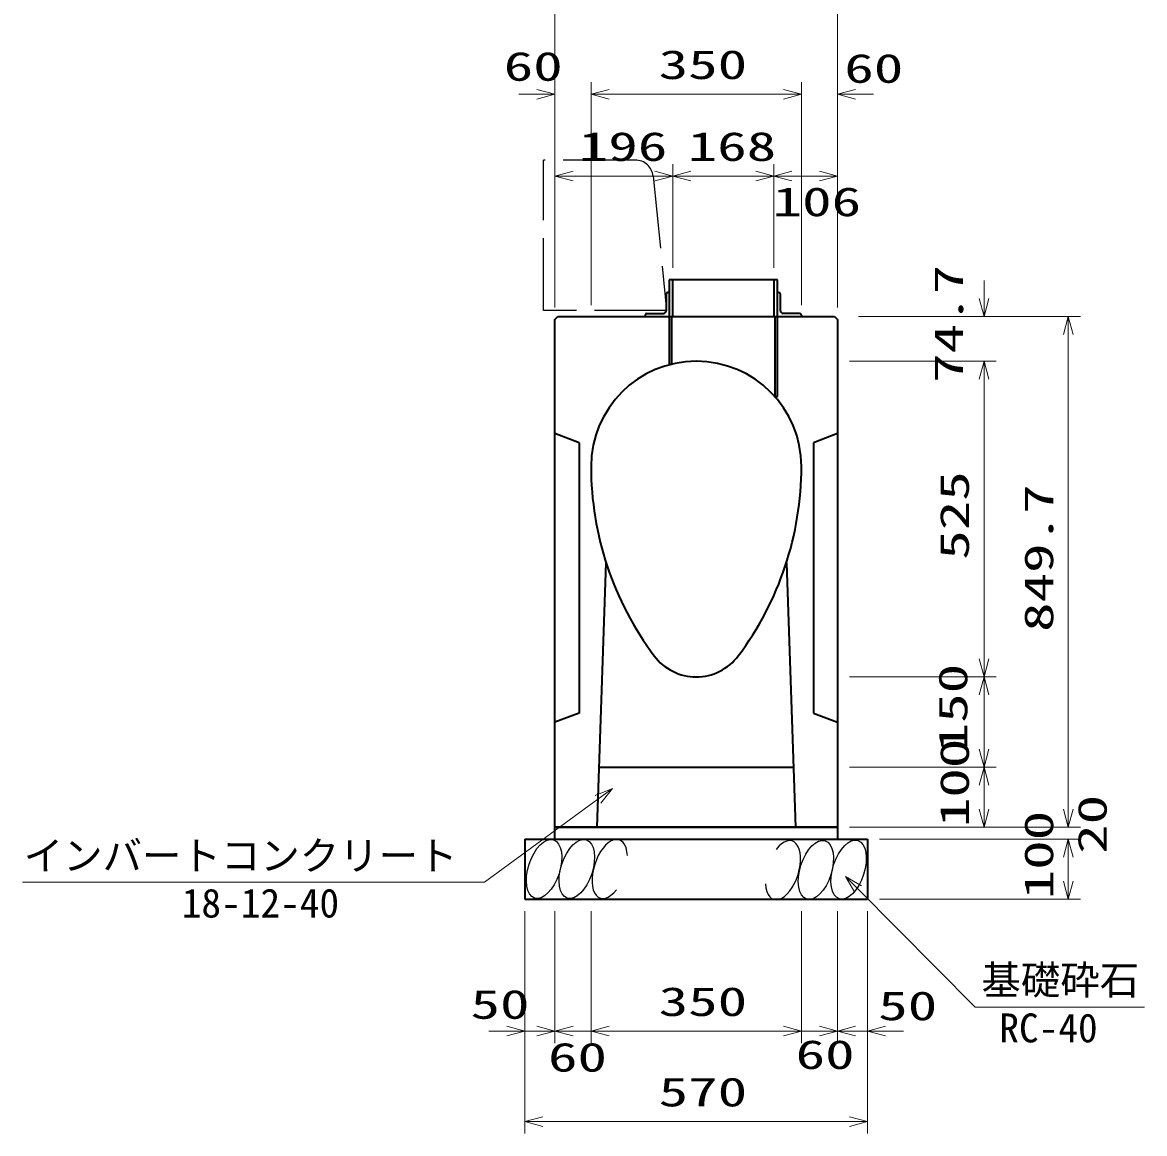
# Model space of a CAD drawing. Units: millimetres on the paper. Extents: x 0 to 841, y 0 to 594.
# Drawn here: x 432.3 to 525.6, y 406.5 to 498.9 of the extents above; entities that cross this region are included whole.
import ezdxf
from ezdxf.enums import TextEntityAlignment as Align

# ---------------------------------------------------------------- set-up
doc = ezdxf.new("R2010")
doc.units = ezdxf.units.MM
doc.linetypes.add('DASHED', pattern=[7.5, 6, -1.5])
for name, color, linetype, lineweight in [('D-STR-DIM（寸法）', 7, 'Continuous', 13), ('D-STR-HTXT(基礎砕石-旗)', 7, 'Continuous', 13), ('D-STR-HTXT（旗上げ）', 7, 'Continuous', 13), ('D-STR-STRF(グリ)', 7, 'Continuous', 25), ('D-STR-STRF(歩車)', 7, 'DASHED', 25), ('D-STR（構造物）', 1, 'Continuous', 35)]:
    doc.layers.add(name, color=color, linetype=linetype, lineweight=lineweight)
doc.styles.add('ＭＳ ゴシック', font='')
doc.styles.get('ＭＳ ゴシック').set_extended_font_data('MS Gothic')

# ---------------------------------------------------------------- blocks, each defined once
blk = doc.blocks.new('_Open30')
at = {"color": 7, "linetype": 'Continuous', "lineweight": 13}
for p, q in [((-1, 0.2679), (0, 0)), ((0, 0), (-1, -0.2679)), ((0, 0), (-1, 0))]:
    blk.add_line(p, q, dxfattribs=at)

msp = doc.modelspace()

# ---------------------------------------------------------------- linework, layer by layer
at = {"layer": 'D-STR-DIM（寸法）'}
for p, q in [((476.558, 493.93), (476.558, 502.139)), ((500.058, 493.93), (500.058, 502.139)), ((476.558, 475.198), (476.558, 493.93)), ((479.558, 475.388), (479.558, 493.93)), ((479.558, 475.388), (479.558, 493.93)), ((497.058, 475.393), (497.058, 493.93)), ((497.058, 475.393), (497.058, 493.93)), ((500.058, 475.198), (500.058, 493.93)), ((475.058, 492.93), (473.558, 492.93)), ((481.058, 492.93), (482.558, 492.93)), ((481.058, 492.93), (495.558, 492.93)), ((495.558, 492.93), (494.058, 492.93)), ((501.558, 492.93), (503.058, 492.93)), ((476.558, 475.198), (476.558, 487.121)), ((486.358, 478.498), (486.358, 487.121)), ((486.358, 479.498), (486.358, 487.121)), ((494.758, 478.498), (494.758, 487.121)), ((494.758, 478.498), (494.758, 487.121)), ((500.058, 475.198), (500.058, 487.121)), ((478.058, 486.121), (484.858, 486.121)), ((487.858, 486.121), (493.258, 486.121)), ((496.258, 486.121), (498.558, 486.121)), ((512.25, 475.943), (512.25, 477.443)), ((501.808, 474.443), (513.25, 474.443)), ((513.25, 474.443), (520.26, 474.443)), ((519.26, 433.463), (519.26, 472.943)), ((501.058, 470.713), (513.25, 470.713)), ((501.058, 470.713), (513.25, 470.713)), ((512.25, 445.964), (512.25, 469.213)), ((512.25, 469.213), (512.25, 467.713)), ((501.058, 444.464), (513.25, 444.464)), ((501.058, 444.464), (513.25, 444.464)), ((512.25, 438.464), (512.25, 442.964)), ((501.058, 436.964), (513.25, 436.964)), ((501.058, 436.964), (513.25, 436.964)), ((512.25, 433.464), (512.25, 435.464)), ((519.26, 433.463), (519.26, 434.963)), ((501.058, 431.964), (513.25, 431.964)), ((501.058, 431.963), (520.26, 431.963)), ((501.058, 431.963), (520.26, 431.963)), ((503.558, 430.963), (520.26, 430.963)), ((503.558, 430.963), (520.26, 430.963)), ((519.26, 427.463), (519.26, 429.463)), ((519.26, 429.463), (519.26, 427.963)), ((503.558, 425.963), (520.26, 425.963)), ((474.058, 424.963), (474.058, 413.996)), ((476.558, 424.963), (476.558, 413.996)), ((476.558, 424.963), (476.558, 413.996)), ((479.558, 424.963), (479.558, 413.996)), ((479.558, 424.963), (479.558, 413.996)), ((497.058, 424.963), (497.058, 413.996)), ((497.058, 424.963), (497.058, 413.996)), ((500.058, 424.963), (500.058, 413.996)), ((500.058, 424.963), (500.058, 413.996)), ((502.558, 424.963), (502.558, 413.996)), ((472.558, 414.996), (471.058, 414.996)), ((475.058, 414.996), (473.558, 414.996)), ((478.058, 414.996), (479.558, 414.996)), ((481.058, 414.996), (482.558, 414.996)), ((481.058, 414.996), (495.558, 414.996)), ((495.558, 414.996), (494.058, 414.996)), ((498.558, 414.996), (497.058, 414.996)), ((501.558, 414.996), (503.058, 414.996)), ((504.058, 414.996), (505.558, 414.996)), ((474.058, 413.996), (474.058, 406.478)), ((502.558, 413.996), (502.558, 406.478)), ((475.558, 407.478), (501.058, 407.478))]:
    msp.add_line(p, q, dxfattribs=at)
at = {"layer": 'D-STR-HTXT(基礎砕石-旗)'}
msp.add_lwpolyline([(525.602, 416.99), (511.498, 416.99), (501.775, 426.807)], dxfattribs=at)
at = {"layer": 'D-STR-HTXT（旗上げ）'}
msp.add_lwpolyline([(432.259, 427.376), (470.704, 427.376), (480.134, 434.285)], dxfattribs=at)
at = {"layer": 'D-STR-STRF(グリ)'}
for centre, major_axis in [((475.652, 428.486), (0.79, 2.421)), ((478.374, 428.486), (0.79, 2.421)), ((498.262, 428.405), (-0.771, -2.427)), ((500.983, 428.427), (-0.771, -2.427))]:
    msp.add_ellipse(centre, major_axis=major_axis, ratio=0.5139, dxfattribs=at)
for centre, major_axis in [((481.114, 428.486), (0.79, 2.421)), ((495.521, 428.384), (-0.771, -2.427))]:
    msp.add_ellipse(centre, major_axis=major_axis, ratio=0.5139, start_param=5.357556, end_param=10.375065, dxfattribs=at)
at = {"layer": 'D-STR-STRF(歩車)'}
for p, q in [((475.594, 474.949), (475.594, 487.449)), ((483.236, 487.449), (475.594, 487.449)), ((484.729, 486.098), (485.844, 474.949)), ((485.844, 474.949), (475.594, 474.949))]:
    msp.add_line(p, q, dxfattribs=at)
msp.add_arc((483.236, 485.949), 1.5, 5.71077, 89.99998, dxfattribs=at)
at = {"layer": 'D-STR（構造物）'}
for p, q in [((495.058, 477.498), (486.058, 477.498)), ((486.058, 477.498), (486.058, 474.448)), ((486.358, 474.448), (486.358, 477.498)), ((494.758, 477.498), (494.758, 474.448)), ((495.058, 474.448), (495.058, 477.498)), ((485.808, 476.298), (485.808, 474.923)), ((486.058, 476.448), (485.958, 476.448)), ((495.058, 476.448), (495.158, 476.448)), ((495.308, 474.923), (495.308, 476.298)), ((476.558, 474.198), (476.808, 474.448)), ((476.558, 430.963), (476.558, 474.198)), ((476.808, 474.448), (494.833, 474.448)), ((484.058, 474.548), (484.058, 474.448)), ((484.208, 474.698), (485.583, 474.698)), ((486.058, 474.448), (486.058, 470.475)), ((486.283, 470.475), (486.283, 474.448)), ((494.833, 474.448), (494.833, 467.793)), ((494.833, 474.448), (499.808, 474.448)), ((495.058, 467.793), (495.058, 474.448)), ((496.908, 474.698), (495.533, 474.698)), ((497.058, 474.548), (497.058, 474.448)), ((499.808, 474.448), (500.058, 474.198)), ((500.058, 474.198), (500.058, 430.963)), ((486.058, 470.475), (486.283, 470.475)), ((494.833, 467.793), (495.058, 467.793)), ((478.558, 463.944), (476.558, 464.694)), ((478.558, 463.944), (478.558, 441.444)), ((500.058, 464.694), (498.058, 463.944)), ((498.058, 463.944), (498.058, 441.444)), ((480.058, 431.963), (480.808, 453.959)), ((495.808, 453.959), (496.558, 431.963)), ((478.558, 441.444), (476.558, 440.694)), ((498.058, 441.444), (500.058, 440.694)), ((480.228, 436.963), (496.387, 436.963)), ((476.558, 431.963), (500.058, 431.963)), ((500.058, 431.963), (476.558, 431.963)), ((474.058, 430.963), (502.558, 430.963)), ((474.058, 430.963), (474.058, 425.963)), ((502.558, 430.963), (502.558, 425.963)), ((474.058, 425.963), (502.558, 425.963))]:
    msp.add_line(p, q, dxfattribs=at)
for centre, radius, start, end in [((485.958, 476.298), 0.15, 90, 180), ((495.158, 476.298), 0.15, 0, 90), ((484.208, 474.548), 0.15, 90, 180), ((484.208, 474.548), 0.15, 90, 180), ((485.583, 474.923), 0.225, 270, 0), ((495.533, 474.923), 0.225, 180, 270), ((496.908, 474.548), 0.15, 0, 90), ((488.308, 461.963), 8.75, 0, 180), ((505.808, 461.963), 26.25, 180, 216.87), ((470.808, 461.963), 26.25, 323.12999, 0), ((488.308, 448.838), 4.375, 216.87, 323.12999)]:
    msp.add_arc(centre, radius, start, end, dxfattribs=at)

# ---------------------------------------------------------------- block references
at = {"layer": 'D-STR-DIM（寸法）', "xscale": 1.5, "yscale": 1.5}
for p in [(476.558, 492.93), (497.058, 492.93), (497.058, 492.93), (486.358, 486.121), (494.758, 486.121), (500.058, 486.121), (474.058, 414.996), (476.558, 414.996), (497.058, 414.996), (497.058, 414.996), (500.058, 414.996), (502.558, 407.478)]:
    msp.add_blockref('_Open30', p, dxfattribs=at)
for p, rotation in [((479.558, 492.93), 180), ((479.558, 492.93), 180), ((500.058, 492.93), 180), ((476.558, 486.121), 180), ((486.358, 486.121), 180), ((494.758, 486.121), 180), ((512.25, 474.443), 270), ((519.26, 474.443), 90), ((512.25, 470.713), 90), ((512.25, 470.713), 90), ((512.25, 444.464), 270), ((512.25, 444.464), 90), ((512.25, 436.964), 270), ((512.25, 436.964), 90), ((512.25, 431.964), 270), ((519.26, 431.963), 270), ((519.26, 431.963), 270), ((519.26, 430.963), 90), ((519.26, 430.963), 90), ((519.26, 425.963), 270), ((476.558, 414.996), 180), ((479.558, 414.996), 180), ((479.558, 414.996), 180), ((500.058, 414.996), 180), ((502.558, 414.996), 180), ((474.058, 407.478), 180)]:
    msp.add_blockref('_Open30', p, dxfattribs=dict(at, rotation=rotation))
at = {"layer": 'D-STR-HTXT(基礎砕石-旗)', "xscale": 1.5, "yscale": 1.5, "rotation": 134.72505}
msp.add_blockref('_Open30', (500.719, 427.872), dxfattribs=at)
at = {"layer": 'D-STR-HTXT（旗上げ）', "xscale": 1.5, "yscale": 1.5, "rotation": 36.22839}
msp.add_blockref('_Open30', (481.344, 435.172), dxfattribs=at)

# ---------------------------------------------------------------- texts
at = {"layer": 'D-STR-DIM（寸法）', "style": 'ＭＳ ゴシック', "width": 1.5}
for s, p in [('60', (472.293, 493.324)), ('350', (485.183, 493.468)), ('60', (500.627, 493.154)), ('196', (478.541, 486.658)), ('168', (487.599, 486.658)), ('106', (494.661, 482.06)), ('50', (469.532, 415.302)), ('350', (485.183, 415.533)), ('50', (503.45, 415.183)), ('60', (475.978, 410.909)), ('60', (496.573, 411.128)), ('570', (485.183, 408.015))]:
    msp.add_text(s, height=2.405, dxfattribs=at).set_placement(p, align=Align.BOTTOM_LEFT)
for s, p in [('74.7', (511.234, 468.914)), ('525', (511.713, 454.209)), ('849.7', (518.723, 448.203)), ('150', (511.583, 438.188)), ('100', (511.713, 431.964)), ('20', (523.175, 429.744)), ('100', (518.723, 425.963))]:
    msp.add_text(s, height=2.405, rotation=90, dxfattribs=at).set_placement(p, align=Align.BOTTOM_LEFT)
at = {"layer": 'D-STR-HTXT(基礎砕石-旗)', "style": 'ＭＳ ゴシック'}
for s, p in [('基礎砕石', (512.033, 417.326)), ('RC-40', (513.521, 413.34))]:
    msp.add_text(s, height=2.405, dxfattribs=at).set_placement(p, align=Align.BOTTOM_LEFT)
at = {"layer": 'D-STR-HTXT（旗上げ）', "style": 'ＭＳ ゴシック'}
for s, p in [('インバートコンクリート', (432.367, 427.673)), ('18-12-40', (445.51, 423.726))]:
    msp.add_text(s, height=2.405, dxfattribs=at).set_placement(p, align=Align.BOTTOM_LEFT)

doc.saveas('drawing.dxf')
